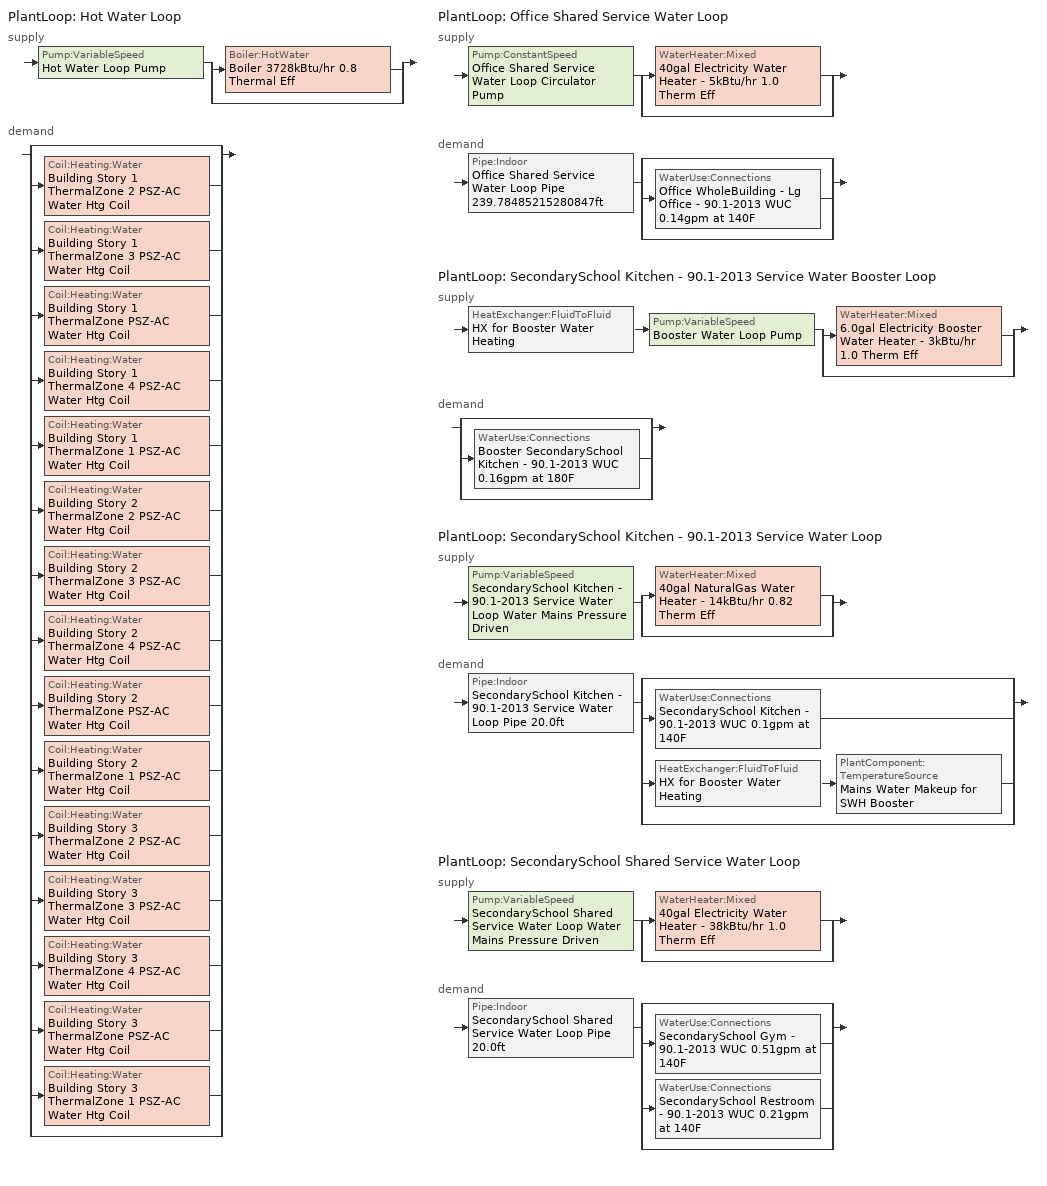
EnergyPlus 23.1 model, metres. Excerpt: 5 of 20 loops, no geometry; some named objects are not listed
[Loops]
PlantLoop 'Hot Water Loop'
 supply: Pump:VariableSpeed 'Hot Water Loop Pump' > split
  | Boiler:HotWater 'Boiler 3728kBtu/hr 0.8 Thermal Eff'
  | bypass
 demand: split
  | bypass
  | Coil:Heating:Water 'Building Story 1 ThermalZone 2 PSZ-AC Water Htg Coil'
  | Coil:Heating:Water 'Building Story 1 ThermalZone 3 PSZ-AC Water Htg Coil'
  | Coil:Heating:Water 'Building Story 1 ThermalZone PSZ-AC Water Htg Coil'
  | Coil:Heating:Water 'Building Story 1 ThermalZone 4 PSZ-AC Water Htg Coil'
  | Coil:Heating:Water 'Building Story 1 ThermalZone 1 PSZ-AC Water Htg Coil'
  | Coil:Heating:Water 'Building Story 2 ThermalZone 2 PSZ-AC Water Htg Coil'
  | Coil:Heating:Water 'Building Story 2 ThermalZone 3 PSZ-AC Water Htg Coil'
  | Coil:Heating:Water 'Building Story 2 ThermalZone 4 PSZ-AC Water Htg Coil'
  | Coil:Heating:Water 'Building Story 2 ThermalZone PSZ-AC Water Htg Coil'
  | Coil:Heating:Water 'Building Story 2 ThermalZone 1 PSZ-AC Water Htg Coil'
  | Coil:Heating:Water 'Building Story 3 ThermalZone 2 PSZ-AC Water Htg Coil'
  | Coil:Heating:Water 'Building Story 3 ThermalZone 3 PSZ-AC Water Htg Coil'
  | Coil:Heating:Water 'Building Story 3 ThermalZone 4 PSZ-AC Water Htg Coil'
  | Coil:Heating:Water 'Building Story 3 ThermalZone PSZ-AC Water Htg Coil'
  | Coil:Heating:Water 'Building Story 3 ThermalZone 1 PSZ-AC Water Htg Coil'
  | bypass
PlantLoop 'Office Shared Service Water Loop'
 supply: Pump:ConstantSpeed 'Office Shared Service Water Loop Circulator Pump' > split
  | WaterHeater:Mixed '40gal Electricity Water Heater - 5kBtu/hr 1.0 Therm Eff'
  | bypass
 demand: Pipe:Indoor 'Office Shared Service Water Loop Pipe 239.78485215280847ft' > split
  | bypass
  | WaterUse:Connections 'Office WholeBuilding - Lg Office - 90.1-2013 WUC 0.14gpm at 140F'
  | bypass
PlantLoop 'SecondarySchool Kitchen - 90.1-2013 Service Water Booster Loop'
 supply: HeatExchanger:FluidToFluid 'HX for Booster Water Heating' > Pump:VariableSpeed 'Booster Water Loop Pump' > split
  | WaterHeater:Mixed '6.0gal Electricity Booster Water Heater - 3kBtu/hr 1.0 Therm Eff'
  | bypass
 demand: split
  | bypass
  | WaterUse:Connections 'Booster SecondarySchool Kitchen - 90.1-2013 WUC 0.16gpm at 180F'
  | bypass
PlantLoop 'SecondarySchool Kitchen - 90.1-2013 Service Water Loop'
 supply: Pump:VariableSpeed 'SecondarySchool Kitchen - 90.1-2013 Service Water Loop Water Mains Pressure Driven' > split
  | WaterHeater:Mixed '40gal NaturalGas Water Heater - 14kBtu/hr 0.82 Therm Eff'
  | bypass
 demand: Pipe:Indoor 'SecondarySchool Kitchen - 90.1-2013 Service Water Loop Pipe 20.0ft' > split
  | bypass
  | WaterUse:Connections 'SecondarySchool Kitchen - 90.1-2013 WUC 0.1gpm at 140F'
  | HeatExchanger:FluidToFluid 'HX for Booster Water Heating' > PlantComponent:TemperatureSource 'Mains Water Makeup for SWH Booster'
  | bypass
PlantLoop 'SecondarySchool Shared Service Water Loop'
 supply: Pump:VariableSpeed 'SecondarySchool Shared Service Water Loop Water Mains Pressure Driven' > split
  | WaterHeater:Mixed '40gal Electricity Water Heater - 38kBtu/hr 1.0 Therm Eff'
  | bypass
 demand: Pipe:Indoor 'SecondarySchool Shared Service Water Loop Pipe 20.0ft' > split
  | bypass
  | WaterUse:Connections 'SecondarySchool Gym - 90.1-2013 WUC 0.51gpm at 140F'
  | WaterUse:Connections 'SecondarySchool Restroom - 90.1-2013 WUC 0.21gpm at 140F'
  | bypass
[Material] Thermal Absorptance=0.9; Solar Absorptance=0.7; Visible Absorptance=0.7
Name | Roughness | Thickness {m} | Conductivity {W/m-K} | Density {kg/m3} | Specific Heat {J/kg-K}
Copper pipe 0.75in type L; Copper pipe 0.75in type L 1; Copper pipe 0.75in type L 2 | Smooth | 0.001143 | 386 | 8906.27 | 385.1856
Std Wood 6inch 1; Std Wood 6inch 2 | MediumSmooth | 0.15 | 0.12 | 540 | 1210
[Construction]
InteriorFurnishings 1: Std Wood 6inch 1
InteriorFurnishings 2: Std Wood 6inch 2
Uninsulated copper pipe 0.75in type L: Copper pipe 0.75in type L
Uninsulated copper pipe 0.75in type L 1: Copper pipe 0.75in type L 1
Uninsulated copper pipe 0.75in type L 2: Copper pipe 0.75in type L 2
[InternalMass]
Name | Construction | Zone or ZoneList | Space or SpaceList | Surface Area {m2}
Building Story 3 Space 2 Office WholeBuilding - Lg Office B end_b - Story Top Mass | InteriorFurnishings 1 | Building Story 3 ThermalZone 2 | Building Story 3 Space 2 | 24.5983
Building Story 3 Space 3 Office WholeBuilding - Lg Office B end_b - Story Top Mass | InteriorFurnishings 1 | Building Story 3 ThermalZone 3 | Building Story 3 Space 3 | 11.7948
Building Story 3 Space 4 Office WholeBuilding - Lg Office C  - Story Top Mass | InteriorFurnishings 1 | Building Story 3 ThermalZone 4 | Building Story 3 Space 4 | 42.4662
Building Story 3 Space Office WholeBuilding - Lg Office C  - Story Top Mass | InteriorFurnishings 1 | Building Story 3 ThermalZone | Building Story 3 Space | 376.924
Building Story 3 Space 1 Office WholeBuilding - Lg Office C  - Story Top Mass | InteriorFurnishings 1 | Building Story 3 ThermalZone 1 | Building Story 3 Space 1 | 20.3626
Building Story 3 Space 2 Office WholeBuilding - Lg Office C  - Story Top Mass | InteriorFurnishings 1 | Building Story 3 ThermalZone 2 | Building Story 3 Space 2 | 42.4662
Building Story 3 Space 3 Office WholeBuilding - Lg Office C  - Story Top Mass | InteriorFurnishings 1 | Building Story 3 ThermalZone 3 | Building Story 3 Space 3 | 20.3624
Building Story 3 Space 4 Office WholeBuilding - Lg Office C end_a - Story Top Mass; Building Story 3 Space 4 Office WholeBuilding - Lg Office C end_b - Story Top Mass | InteriorFurnishings 1 | Building Story 3 ThermalZone 4 | Building Story 3 Space 4 | 5.56869
Building Story 3 Space Office WholeBuilding - Lg Office C end_a - Story Top Mass; Building Story 3 Space Office WholeBuilding - Lg Office C end_b - Story Top Mass | InteriorFurnishings 1 | Building Story 3 ThermalZone | Building Story 3 Space | 49.427
Building Story 3 Space 1 Office WholeBuilding - Lg Office C end_a - Story Top Mass; Building Story 3 Space 1 Office WholeBuilding - Lg Office C end_b - Story Top Mass | InteriorFurnishings 1 | Building Story 3 ThermalZone 1 | Building Story 3 Space 1 | 2.67019
Building Story 3 Space 2 Office WholeBuilding - Lg Office C end_a - Story Top Mass; Building Story 3 Space 2 Office WholeBuilding - Lg Office C end_b - Story Top Mass | InteriorFurnishings 1 | Building Story 3 ThermalZone 2 | Building Story 3 Space 2 | 5.56869
Building Story 3 Space 3 Office WholeBuilding - Lg Office C end_a - Story Top Mass; Building Story 3 Space 3 Office WholeBuilding - Lg Office C end_b - Story Top Mass | InteriorFurnishings 1 | Building Story 3 ThermalZone 3 | Building Story 3 Space 3 | 2.67017
Building Story 3 Space Mass | InteriorFurnishings 2 | Building Story 3 ThermalZone | Building Story 3 Space | 3053.19
Building Story 3 Space 1 Mass | InteriorFurnishings 2 | Building Story 3 ThermalZone 1 | Building Story 3 Space 1 | 164.942
Building Story 3 Space 2 Mass | InteriorFurnishings 2 | Building Story 3 ThermalZone 2 | Building Story 3 Space 2 | 343.987
Building Story 3 Space 3 Mass | InteriorFurnishings 2 | Building Story 3 ThermalZone 3 | Building Story 3 Space 3 | 164.941
Building Story 3 Space 4 Mass | InteriorFurnishings 2 | Building Story 3 ThermalZone 4 | Building Story 3 Space 4 | 343.987
[Daylighting:Controls] Lighting Control Type=Stepped; Minimum Input Power Fraction for Continuous or ContinuousOff Dimming Control=0.3; Minimum Light Output Fraction for Continuous or ContinuousOff Dimming Control=0.2; Number of Stepped Control Steps=3; Probability Lighting will be Reset When Needed in Manual Stepped Control=1; Glare Calculation Azimuth Angle of View Direction Clockwise from Zone y-Axis {deg}=-0; Maximum Allowable Discomfort Glare Index=22
Name | Zone or Space | Glare Calculation Daylighting Reference Point | Daylighting Reference Point 1 | Fraction of Lights Controlled by Reference Point 1 | Illuminance Setpoint at Reference Point 1 {lux} | Daylighting Reference Point 2 | Fraction of Lights Controlled by Reference Point 2 | Illuminance Setpoint at Reference Point 2 {lux}
Building Story 1 ThermalZone 1 DaylightingControls | Building Story 1 ThermalZone 1 | Building Story 1 Space 1 Daylt Sensor 1 | Building Story 1 Space 1 Daylt Sensor 1 | 0.674 | 538 | Building Story 1 Space 1 Daylt Sensor 2 | 0.325 | 538
Building Story 1 ThermalZone 2 DaylightingControls | Building Story 1 ThermalZone 2 | Building Story 1 Space 2 Daylt Sensor 1 | Building Story 1 Space 2 Daylt Sensor 1 | 0.662 | 538 | Building Story 1 Space 2 Daylt Sensor 2 | 0.337 | 538
Building Story 1 ThermalZone 3 DaylightingControls | Building Story 1 ThermalZone 3 | Building Story 1 Space 3 Daylt Sensor 1 | Building Story 1 Space 3 Daylt Sensor 1 | 0.674 | 538 | Building Story 1 Space 3 Daylt Sensor 2 | 0.325 | 538
Building Story 1 ThermalZone 4 DaylightingControls | Building Story 1 ThermalZone 4 | Building Story 1 Space 4 Daylt Sensor 1 | Building Story 1 Space 4 Daylt Sensor 1 | 0.662 | 538 | Building Story 1 Space 4 Daylt Sensor 2 | 0.337 | 538
Building Story 2 ThermalZone 1 DaylightingControls | Building Story 2 ThermalZone 1 | Building Story 2 Space 1 Daylt Sensor 1 | Building Story 2 Space 1 Daylt Sensor 1 | 0.674 | 215 | Building Story 2 Space 1 Daylt Sensor 2 | 0.325 | 215
Building Story 2 ThermalZone 2 DaylightingControls | Building Story 2 ThermalZone 2 | Building Story 2 Space 2 Daylt Sensor 1 | Building Story 2 Space 2 Daylt Sensor 1 | 0.662 | 215 | Building Story 2 Space 2 Daylt Sensor 2 | 0.337 | 215
Building Story 2 ThermalZone 3 DaylightingControls | Building Story 2 ThermalZone 3 | Building Story 2 Space 3 Daylt Sensor 1 | Building Story 2 Space 3 Daylt Sensor 1 | 0.674 | 215 | Building Story 2 Space 3 Daylt Sensor 2 | 0.325 | 215
Building Story 2 ThermalZone 4 DaylightingControls | Building Story 2 ThermalZone 4 | Building Story 2 Space 4 Daylt Sensor 1 | Building Story 2 Space 4 Daylt Sensor 1 | 0.662 | 215 | Building Story 2 Space 4 Daylt Sensor 2 | 0.337 | 215
Building Story 3 ThermalZone 1 DaylightingControls | Building Story 3 ThermalZone 1 | Building Story 3 Space 1 Daylt Sensor 1 | Building Story 3 Space 1 Daylt Sensor 1 | 0.458 | 377 | Building Story 3 Space 1 Daylt Sensor 2 | 0.104 | 377
Building Story 3 ThermalZone 2 DaylightingControls | Building Story 3 ThermalZone 2 | Building Story 3 Space 2 Daylt Sensor 1 | Building Story 3 Space 2 Daylt Sensor 1 | 0.45 | 377 | Building Story 3 Space 2 Daylt Sensor 2 | 0.108 | 377
Building Story 3 ThermalZone 3 DaylightingControls | Building Story 3 ThermalZone 3 | Building Story 3 Space 3 Daylt Sensor 1 | Building Story 3 Space 3 Daylt Sensor 1 | 0.458 | 377 | Building Story 3 Space 3 Daylt Sensor 2 | 0.104 | 377
Building Story 3 ThermalZone 4 DaylightingControls | Building Story 3 ThermalZone 4 | Building Story 3 Space 4 Daylt Sensor 1 | Building Story 3 Space 4 Daylt Sensor 1 | 0.45 | 377 | Building Story 3 Space 4 Daylt Sensor 2 | 0.108 | 377
[Coil:Heating:Water] Availability Schedule=Always On Discrete; U-Factor Times Area Value {W/K}=Autosize; Maximum Water Flow Rate {m3/s}=Autosize; Performance Input Method=UFactorTimesAreaAndDesignWaterFlowRate; Rated Capacity {W}=Autosize; Rated Inlet Water Temperature {C}=82.2222; Rated Inlet Air Temperature {C}=7.22222; Rated Outlet Water Temperature {C}=71.1111; Rated Outlet Air Temperature {C}=50; Rated Ratio for Air and Water Convection=0.5
Building Story 1 ThermalZone 1 PSZ-AC Water Htg Coil; Building Story 1 ThermalZone 2 PSZ-AC Water Htg Coil; Building Story 1 ThermalZone 3 PSZ-AC Water Htg Coil; Building Story 1 ThermalZone 4 PSZ-AC Water Htg Coil; Building Story 1 ThermalZone PSZ-AC Water Htg Coil; Building Story 2 ThermalZone 1 PSZ-AC Water Htg Coil; Building Story 2 ThermalZone 2 PSZ-AC Water Htg Coil; Building Story 2 ThermalZone 3 PSZ-AC Water Htg Coil; Building Story 2 ThermalZone 4 PSZ-AC Water Htg Coil; Building Story 2 ThermalZone PSZ-AC Water Htg Coil; Building Story 3 ThermalZone 1 PSZ-AC Water Htg Coil; Building Story 3 ThermalZone 2 PSZ-AC Water Htg Coil; Building Story 3 ThermalZone 3 PSZ-AC Water Htg Coil; Building Story 3 ThermalZone 4 PSZ-AC Water Htg Coil; Building Story 3 ThermalZone PSZ-AC Water Htg Coil
[PlantLoop] Fluid Type=Water; Maximum Loop Flow Rate {m3/s}=Autosize; Minimum Loop Flow Rate {m3/s}=0; Plant Loop Volume {m3}=Autocalculate; Load Distribution Scheme=Optimal; Plant Loop Demand Calculation Scheme=SingleSetpoint; Common Pipe Simulation=None
Name | Plant Equipment Operation Scheme | Maximum Loop Temperature {C} | Minimum Loop Temperature {C}
Hot Water Loop | Hot Water Loop Operation Schemes | 100 | 10
Office Shared Service Water Loop | Office Shared Service Water Loop Operation Schemes | 60 | 10
SecondarySchool Kitchen - 90.1-2013 Service Water Booster Loop | SecondarySchool Kitchen - 90.1-2013 Service Water Booster Loop Operation Schemes | 100 | 0
SecondarySchool Kitchen - 90.1-2013 Service Water Loop | SecondarySchool Kitchen - 90.1-2013 Service Water Loop Operation Schemes | 60 | 10
SecondarySchool Shared Service Water Loop | SecondarySchool Shared Service Water Loop Operation Schemes | 60 | 10
[Sizing:Plant] Loop Type=Heating; Sizing Option=NonCoincident; Zone Timesteps in Averaging Window=1; Coincident Sizing Factor Mode=None
Name | Design Loop Exit Temperature {C} | Loop Design Temperature Difference {deltaC}
Hot Water Loop | 82.2222 | 11.1111
Office Shared Service Water Loop; SecondarySchool Kitchen - 90.1-2013 Service Water Loop; SecondarySchool Shared Service Water Loop | 60 | 5
SecondarySchool Kitchen - 90.1-2013 Service Water Booster Loop | 82.2222 | 5
[Pump:VariableSpeed] Design Maximum Flow Rate {m3/s}=Autosize; Fraction of Motor Inefficiencies to Fluid Stream=0; Coefficient 1 of the Part Load Performance Curve=0; Coefficient 2 of the Part Load Performance Curve=3.2485; Coefficient 3 of the Part Load Performance Curve=-4.7443; Coefficient 4 of the Part Load Performance Curve=2.5294; Design Minimum Flow Rate {m3/s}=0; Pump Control Type=Intermittent; Skin Loss Radiative Fraction=0.5; Design Power Sizing Method=PowerPerFlowPerPressure; Design Electric Power per Unit Flow Rate {W/(m3/s)}=348701.1; Design Shaft Power per Unit Flow Rate per Unit Head {W/((m3/s)-Pa)}=1.28205; Design Minimum Flow Rate Fraction=0
Name | Design Pump Head {Pa} | Design Power Consumption {W} | Motor Efficiency
Hot Water Loop Pump | 179344 | Autosize | 0.917
Booster Water Loop Pump | 0 | 0 | 1
SecondarySchool Kitchen - 90.1-2013 Service Water Loop Water Mains Pressure Driven; SecondarySchool Shared Service Water Loop Water Mains Pressure Driven | 0.001 | Autosize | 0.7
[Boiler:HotWater]
Boiler 3728kBtu/hr 0.8 Thermal Eff: Fuel Type=NaturalGas; Nominal Capacity {W}=Autosize; Nominal Thermal Efficiency=0.8; Efficiency Curve Temperature Evaluation Variable=LeavingBoiler; Normalized Boiler Efficiency Curve=Boiler with Minimum Turndown; Design Water Flow Rate {m3/s}=Autosize; Minimum Part Load Ratio=0; Maximum Part Load Ratio=1.2; Optimum Part Load Ratio=1; Water Outlet Upper Temperature Limit {C}=95; Boiler Flow Mode=LeavingSetpointModulated; Parasitic Electric Load {W}=0; Sizing Factor=1
[SetpointManager:Scheduled] Control Variable=Temperature
Name | Schedule | Setpoint Node or NodeList
Hot Water Loop Setpoint Manager | Hot Water Loop Temp - 180F | Hot Water Loop Supply Outlet Node
Service hot water setpoint manager 1 | Service Water Loop Temp - 140F | Office Shared Service Water Loop Supply Outlet Node
Hot water booster setpoint manager | Service Water Booster Temp - 180.00000000000006F | SecondarySchool Kitchen - 90.1-2013 Service Water Booster Loop Supply Outlet Node
Service hot water setpoint manager | Service Water Loop Temp - 140F | SecondarySchool Kitchen - 90.1-2013 Service Water Loop Supply Outlet Node
Service hot water setpoint manager 2 | Service Water Loop Temp - 140F | SecondarySchool Shared Service Water Loop Supply Outlet Node
[PlantEquipmentOperationSchemes] Control Scheme 1 Schedule=Always On Discrete
Name | Control Scheme 1
Hot Water Loop Operation Schemes | Hot Water Loop Heating Operation Scheme
Office Shared Service Water Loop Operation Schemes | Office Shared Service Water Loop Heating Operation Scheme
SecondarySchool Kitchen - 90.1-2013 Service Water Booster Loop Operation Schemes | SecondarySchool Kitchen - 90.1-2013 Service Water Booster Loop Heating Operation Scheme
SecondarySchool Kitchen - 90.1-2013 Service Water Loop Operation Schemes | SecondarySchool Kitchen - 90.1-2013 Service Water Loop Heating Operation Scheme
SecondarySchool Shared Service Water Loop Operation Schemes | SecondarySchool Shared Service Water Loop Heating Operation Scheme
[PlantEquipmentOperation:HeatingLoad] Load Range 1 Lower Limit {W}=0; Load Range 1 Upper Limit {W}=1000000000
Name | Range 1 Equipment List
Hot Water Loop Heating Operation Scheme | Hot Water Loop Heating Equipment List
Office Shared Service Water Loop Heating Operation Scheme | Office Shared Service Water Loop Heating Equipment List
SecondarySchool Kitchen - 90.1-2013 Service Water Booster Loop Heating Operation Scheme | SecondarySchool Kitchen - 90.1-2013 Service Water Booster Loop Heating Equipment List
SecondarySchool Kitchen - 90.1-2013 Service Water Loop Heating Operation Scheme | SecondarySchool Kitchen - 90.1-2013 Service Water Loop Heating Equipment List
SecondarySchool Shared Service Water Loop Heating Operation Scheme | SecondarySchool Shared Service Water Loop Heating Equipment List
[PlantEquipmentList]
Hot Water Loop Heating Equipment List: Boiler 3728kBtu/hr 0.8 Thermal Eff
Office Shared Service Water Loop Heating Equipment List: 40gal Electricity Water Heater - 5kBtu/hr 1.0 Therm Eff
SecondarySchool Kitchen - 90.1-2013 Service Water Booster Loop Heating Equipment List: HX for Booster Water Heating, 6.0gal Electricity Booster Water Heater - 3kBtu/hr 1.0 Therm Eff
SecondarySchool Kitchen - 90.1-2013 Service Water Loop Heating Equipment List: 40gal NaturalGas Water Heater - 14kBtu/hr 0.82 Therm Eff
SecondarySchool Shared Service Water Loop Heating Equipment List: 40gal Electricity Water Heater - 38kBtu/hr 1.0 Therm Eff
[Pump:ConstantSpeed]
Office Shared Service Water Loop Circulator Pump: Design Flow Rate {m3/s}=Autosize; Design Pump Head {Pa}=29890.7; Design Power Consumption {W}=Autosize; Motor Efficiency=0.7; Fraction of Motor Inefficiencies to Fluid Stream=0; Pump Control Type=Intermittent; Design Power Sizing Method=PowerPerFlowPerPressure; Design Electric Power per Unit Flow Rate {W/(m3/s)}=348701.1; Design Shaft Power per Unit Flow Rate per Unit Head {W/((m3/s)-Pa)}=1.28205
[WaterHeater:Mixed] Deadband Temperature Difference {deltaC}=2; Heater Control Type=Cycle; Heater Ignition Minimum Flow Rate {m3/s}=0; Heater Ignition Delay {s}=0; Off Cycle Parasitic Fuel Consumption Rate {W}=0; Off Cycle Parasitic Heat Fraction to Tank=0; On Cycle Parasitic Fuel Consumption Rate {W}=0; On Cycle Parasitic Heat Fraction to Tank=0; Ambient Temperature Indicator=Schedule; Off Cycle Loss Fraction to Zone=1; On Cycle Loss Fraction to Zone=1; Use Side Effectiveness=1; Source Side Effectiveness=1; Use Side Design Flow Rate {m3/s}=Autosize; Source Side Design Flow Rate {m3/s}=Autosize; Indirect Water Heating Recovery Time {hr}=1.5; Source Side Flow Control Mode=IndirectHeatPrimarySetpoint
Name | Tank Volume {m3} | Setpoint Temperature Schedule | Maximum Temperature Limit {C} | Heater Maximum Capacity {W} | Heater Fuel Type | Heater Thermal Efficiency | Off Cycle Parasitic Fuel Type | On Cycle Parasitic Fuel Type | Ambient Temperature Schedule | Off Cycle Loss Coefficient to Ambient Temperature {W/K} | On Cycle Loss Coefficient to Ambient Temperature {W/K}
40gal Electricity Water Heater - 5kBtu/hr 1.0 Therm Eff | 0.151416 | Service Water Loop Temp - 140F | 60 | 1471.31 | Electricity | 1 | Electricity | Electricity | Water Heater Ambient Temp Schedule - 71.6f | 1.20802 | 1.20802
6.0gal Electricity Booster Water Heater - 3kBtu/hr 1.0 Therm Eff | 0.0227125 | Service Water Booster Temp - 180.00000000000006F | 82.2222 | 771.982 | Electricity | 1 | Electricity | Electricity | Water Heater Ambient Temp Schedule - 71.6 | 1.05486 | 1.05486
40gal NaturalGas Water Heater - 14kBtu/hr 0.82 Therm Eff | 0.151416 | Service Water Loop Temp - 140F | 60 | 4020.74 | NaturalGas | 0.82 | NaturalGas | NaturalGas | Water Heater Ambient Temp Schedule - 71.6f | 1.40668 | 1.40668
40gal Electricity Water Heater - 38kBtu/hr 1.0 Therm Eff | 0.151416 | Service Water Loop Temp - 140F | 60 | 11045.6 | Electricity | 1 | Electricity | Electricity | Water Heater Ambient Temp Schedule - 71.6f | 1.20802 | 1.20802
[WaterHeater:Sizing] Design Mode=PeakDraw; Time Storage Can Meet Peak Draw {hr}=0.538503; Time for Tank Recovery {hr}=0; Nominal Tank Volume for Autosizing Plant Connections {m3}=1
40gal Electricity Water Heater - 5kBtu/hr 1.0 Therm Eff; 6.0gal Electricity Booster Water Heater - 3kBtu/hr 1.0 Therm Eff; 40gal NaturalGas Water Heater - 14kBtu/hr 0.82 Therm Eff; 40gal Electricity Water Heater - 38kBtu/hr 1.0 Therm Eff
[Pipe:Indoor] Environment Type=Schedule; Pipe Inside Diameter {m}=0.019939
Name | Construction | Ambient Temperature Schedule | Ambient Air Velocity Schedule | Pipe Length {m}
Office Shared Service Water Loop Pipe 239.78485215280847ft | Uninsulated copper pipe 0.75in type L 1 | Office Shared Service Water Loop Piping Air Temp - 70F | Office Shared Service Water Loop Piping Air Velocity - 0.67mph | 73.0864
SecondarySchool Kitchen - 90.1-2013 Service Water Loop Pipe 20.0ft | Uninsulated copper pipe 0.75in type L | SecondarySchool Kitchen - 90.1-2013 Service Water Loop Piping Air Temp - 70F | SecondarySchool Kitchen - 90.1-2013 Service Water Loop Piping Air Velocity - 0.67mph | 6.096
SecondarySchool Shared Service Water Loop Pipe 20.0ft | Uninsulated copper pipe 0.75in type L 2 | SecondarySchool Shared Service Water Loop Piping Air Temp - 70F | SecondarySchool Shared Service Water Loop Piping Air Velocity - 0.67mph | 6.096
[WaterUse:Connections] Drain Water Heat Exchanger Type=None; Drain Water Heat Exchanger Destination=Plant
Name | Water Use Equipment 1
Office WholeBuilding - Lg Office - 90.1-2013 WUC 0.14gpm at 140F | Office WholeBuilding - Lg Office - 90.1-2013 Service Water Use 0.14gpm at 140F
Booster SecondarySchool Kitchen - 90.1-2013 WUC 0.16gpm at 180F | Booster SecondarySchool Kitchen - 90.1-2013 Service Water Use 0.16gpm at 180F
SecondarySchool Kitchen - 90.1-2013 WUC 0.1gpm at 140F | SecondarySchool Kitchen - 90.1-2013 Service Water Use 0.1gpm at 140F
SecondarySchool Gym - 90.1-2013 WUC 0.51gpm at 140F | SecondarySchool Gym - 90.1-2013 Service Water Use 0.51gpm at 140F
SecondarySchool Restroom - 90.1-2013 WUC 0.21gpm at 140F | SecondarySchool Restroom - 90.1-2013 Service Water Use 0.21gpm at 140F
[WaterUse:Equipment] Sensible Fraction Schedule=Fraction Sensible - 0.2; Latent Fraction Schedule=Fraction Latent - 0.05
Name | Peak Flow Rate {m3/s} | Flow Rate Fraction Schedule | Target Temperature Schedule
Office WholeBuilding - Lg Office - 90.1-2013 Service Water Use 0.14gpm at 140F | 8.82017e-06 | OfficeLarge BLDG_SWH_SCH | Mixed Water At Faucet Temp - 140F
Booster SecondarySchool Kitchen - 90.1-2013 Service Water Use 0.16gpm at 180F | 9.93179e-06 | SchoolSecondary BLDG_SWH_SCH | Mixed Water At Faucet Temp - 180F
SecondarySchool Kitchen - 90.1-2013 Service Water Use 0.1gpm at 140F | 6.62119e-06 | SchoolSecondary BLDG_SWH_SCH | Mixed Water At Faucet Temp - 140F
SecondarySchool Gym - 90.1-2013 Service Water Use 0.51gpm at 140F | 3.24712e-05 | SchoolSecondary BLDG_SWH_SCH | Mixed Water At Faucet Temp - 140F
SecondarySchool Restroom - 90.1-2013 Service Water Use 0.21gpm at 140F | 1.30026e-05 | SchoolSecondary BLDG_SWH_SCH | Mixed Water At Faucet Temp - 140F
[HeatExchanger:FluidToFluid]
HX for Booster Water Heating: Loop Demand Side Design Flow Rate {m3/s}=Autosize; Loop Supply Side Design Flow Rate {m3/s}=Autosize; Heat Exchange Model Type=Ideal; Heat Exchanger U-Factor Times Area Value {W/K}=Autosize; Control Type=UncontrolledOn; Minimum Temperature Difference to Activate Heat Exchanger {deltaC}=0.01; Heat Transfer Metering End Use Type=LoopToLoop; Component Override Cooling Control Temperature Mode=Loop; Sizing Factor=1; Operation Minimum Temperature Limit {C}=0; Operation Maximum Temperature Limit {C}=100
[PlantComponent:TemperatureSource]
Mains Water Makeup for SWH Booster: Design Volume Flow Rate {m3/s}=Autosize; Temperature Specification Type=Scheduled; Source Temperature {C}=8; Source Temperature Schedule=Mains Water Temperature
[Exterior:Lights] Control Option=AstronomicalClock
Name | Schedule | Design Level {W}
Building Facades | Schedule Ruleset 1 | 721.941
Main Entries | Schedule Ruleset 2 | 266.854
Other Doors | Schedule Ruleset 2 | 252.399
Parking Areas and Drives | Schedule Ruleset 2 | 3982.5
[EnergyManagementSystem:ProgramCallingManager]
BuildingStory2ThermalZonePSZACOptimumStartCallingManager0: BeginTimestepBeforePredictor; BuildingStory2ThermalZonePSZACOptimumStartProg0
BuildingStory3ThermalZonePSZACOptimumStartCallingManager0: BeginTimestepBeforePredictor; BuildingStory3ThermalZonePSZACOptimumStartProg0
Emissions Calc Prgm: EndOfSystemTimestepBeforeHVACReporting; Emissions_Calc_Prgm
Mains_Water_Prg_Mgr: BeginTimestepBeforePredictor; Mains_Water_Prg
[EnergyManagementSystem:OutputVariable] Type of Data in Variable=Summed; Update Frequency=SystemTimestep; EMS Program or Subroutine=Emissions_Calc_Prgm
Name | EMS Variable | Units
Future_Annual_Electricity_Emissions | fut_yr | mt
Future_Annual_Electricity_Emissions_Intensity | fut_yr_intensity | kg/ft2
Future_Hourly_Electricity_Emissions | fut_hr | mt
Future_Hourly_Electricity_Emissions_Intensity | fut_hr_intensity | kg/ft2
Historical_Annual_Electricity_Emissions | his_yr | mt
Historical_Annual_Electricity_Emissions_Intensity | his_yr_intensity | kg/ft2
Historical_Hourly_Electricity_Emissions | his_hr | mt
Historical_Hourly_Electricity_Emissions_Intensity | his_hr_intensity | kg/ft2
[Schedule:Day:Interval]
Fraction Latent - 0.05 Default: No, 24:00, 0.05
Fraction Sensible - 0.2 Default: No, 24:00, 0.2
Hot Water Loop Temp - 180F Default; Mixed Water At Faucet Temp - 180F Default; Service Water Booster Temp - 180.00000000000006F Default: No, 24:00, 82.2222
Mixed Water At Faucet Temp - 140F Default; Service Water Loop Temp - 140F Default: No, 24:00, 60
Office Shared Service Water Loop Piping Air Temp - 70F Default; SecondarySchool Kitchen - 90.1-2013 Service Water Loop Piping Air Temp - 70F Default; SecondarySchool Shared Service Water Loop Piping Air Temp - 70F Default: No, 24:00, 21.1111
Office Shared Service Water Loop Piping Air Velocity - 0.67mph Default; SecondarySchool Kitchen - 90.1-2013 Service Water Loop Piping Air Velocity - 0.67mph Default; SecondarySchool Shared Service Water Loop Piping Air Velocity - 0.67mph Default: No, 24:00, 0.3
OfficeLarge BLDG_SWH_SCH Default: No, 06:00, 0, 07:00, 0.07, 11:00, 0.04, 13:00, 0.06, 14:00, 0.09, 15:00, 0.06, 21:00, 0.04, 22:00, 0.07, 24:00, 0.04
OfficeLarge BLDG_SWH_SCH SmrDsn|Wkdy Day; OfficeLarge BLDG_SWH_SCH Summer Design Day: No, 06:00, 0, 07:00, 0.07, 08:00, 0.19, 09:00, 0.35, 10:00, 0.38, 11:00, 0.39, 12:00, 0.47, 13:00, 0.57, 14:00, 0.54, 15:00, 0.34, 16:00, 0.33, 17:00, 0.44, 18:00, 0.26, 19:00, 0.21, 20:00, 0.15, 21:00, 0.17, 22:00, 0.08, 24:00, 0.05
OfficeLarge BLDG_SWH_SCH Winter Design Day; OfficeLarge BLDG_SWH_SCH WntrDsn|Sat Day: No, 06:00, 0, 07:00, 0.07, 08:00, 0.11, 09:00, 0.15, 10:00, 0.21, 11:00, 0.19, 12:00, 0.23, 13:00, 0.2, 14:00, 0.19, 15:00, 0.15, 16:00, 0.13, 17:00, 0.14, 21:00, 0.07, 22:00, 0.09, 24:00, 0.05
Schedule Day 103: No, 06:00, 0, 24:00, 1
Schedule Day 104: No, 06:00, 0.7, 24:00, 1
SchoolSecondary BLDG_SWH_SCH Default; SchoolSecondary BLDG_SWH_SCH Sat Day; SchoolSecondary BLDG_SWH_SCH Sun|Sat Day; SchoolSecondary BLDG_SWH_SCH Sun|Sat Day 1: No, 24:00, 0
SchoolSecondary BLDG_SWH_SCH Summer Design Day: No, 07:00, 0.05, 08:00, 0.1, 09:00, 0.34, 10:00, 0.6, 11:00, 0.63, 12:00, 0.72, 13:00, 0.79, 14:00, 0.83, 15:00, 0.61, 16:00, 0.65, 18:00, 0.1, 19:00, 0.19, 20:00, 0.25, 22:00, 0.22, 23:00, 0.12, 24:00, 0.09
SchoolSecondary BLDG_SWH_SCH Winter Design Day: No, 09:00, 0.03, 13:00, 0.05, 24:00, 0.03
SchoolSecondary BLDG_SWH_SCH Wkdy Day; SchoolSecondary BLDG_SWH_SCH Wkdy Day 2: No, 08:00, 0, 09:00, 0.34, 10:00, 0.6, 11:00, 0.63, 12:00, 0.72, 13:00, 0.79, 14:00, 0.83, 15:00, 0.61, 16:00, 0.65, 18:00, 0.1, 19:00, 0.19, 20:00, 0.25, 24:00, 0
SchoolSecondary BLDG_SWH_SCH Wkdy Day 1: No, 08:00, 0, 18:00, 0.1, 19:00, 0.19, 20:00, 0.25, 24:00, 0
Water Heater Ambient Temp Schedule - 71.6 Default; Water Heater Ambient Temp Schedule - 71.6f Default: No, 24:00, 22
[Schedule:Week:Daily]
Fraction Latent - 0.05 Week Rule - Jan1-Dec31: Fraction Latent - 0.05 Default, Fraction Latent - 0.05 Default, Fraction Latent - 0.05 Default, Fraction Latent - 0.05 Default, Fraction Latent - 0.05 Default, Fraction Latent - 0.05 Default, Fraction Latent - 0.05 Default, Fraction Latent - 0.05 Default, Fraction Latent - 0.05 Default, Fraction Latent - 0.05 Default, Fraction Latent - 0.05 Default, Fraction Latent - 0.05 Default
Fraction Sensible - 0.2 Week Rule - Jan1-Dec31: Fraction Sensible - 0.2 Default, Fraction Sensible - 0.2 Default, Fraction Sensible - 0.2 Default, Fraction Sensible - 0.2 Default, Fraction Sensible - 0.2 Default, Fraction Sensible - 0.2 Default, Fraction Sensible - 0.2 Default, Fraction Sensible - 0.2 Default, Fraction Sensible - 0.2 Default, Fraction Sensible - 0.2 Default, Fraction Sensible - 0.2 Default, Fraction Sensible - 0.2 Default
Hot Water Loop Temp - 180F Week Rule - Jan1-Dec31: Hot Water Loop Temp - 180F Default, Hot Water Loop Temp - 180F Default, Hot Water Loop Temp - 180F Default, Hot Water Loop Temp - 180F Default, Hot Water Loop Temp - 180F Default, Hot Water Loop Temp - 180F Default, Hot Water Loop Temp - 180F Default, Hot Water Loop Temp - 180F Default, Hot Water Loop Temp - 180F Default, Hot Water Loop Temp - 180F Default, Hot Water Loop Temp - 180F Default, Hot Water Loop Temp - 180F Default
Mixed Water At Faucet Temp - 140F Week Rule - Jan1-Dec31: Mixed Water At Faucet Temp - 140F Default, Mixed Water At Faucet Temp - 140F Default, Mixed Water At Faucet Temp - 140F Default, Mixed Water At Faucet Temp - 140F Default, Mixed Water At Faucet Temp - 140F Default, Mixed Water At Faucet Temp - 140F Default, Mixed Water At Faucet Temp - 140F Default, Mixed Water At Faucet Temp - 140F Default, Mixed Water At Faucet Temp - 140F Default, Mixed Water At Faucet Temp - 140F Default, Mixed Water At Faucet Temp - 140F Default, Mixed Water At Faucet Temp - 140F Default
Mixed Water At Faucet Temp - 180F Week Rule - Jan1-Dec31: Mixed Water At Faucet Temp - 180F Default, Mixed Water At Faucet Temp - 180F Default, Mixed Water At Faucet Temp - 180F Default, Mixed Water At Faucet Temp - 180F Default, Mixed Water At Faucet Temp - 180F Default, Mixed Water At Faucet Temp - 180F Default, Mixed Water At Faucet Temp - 180F Default, Mixed Water At Faucet Temp - 180F Default, Mixed Water At Faucet Temp - 180F Default, Mixed Water At Faucet Temp - 180F Default, Mixed Water At Faucet Temp - 180F Default, Mixed Water At Faucet Temp - 180F Default
Office Shared Service Water Loop Piping Air Temp - 70F Week Rule - Jan1-Dec31: Office Shared Service Water Loop Piping Air Temp - 70F Default, Office Shared Service Water Loop Piping Air Temp - 70F Default, Office Shared Service Water Loop Piping Air Temp - 70F Default, Office Shared Service Water Loop Piping Air Temp - 70F Default, Office Shared Service Water Loop Piping Air Temp - 70F Default, Office Shared Service Water Loop Piping Air Temp - 70F Default, Office Shared Service Water Loop Piping Air Temp - 70F Default, Office Shared Service Water Loop Piping Air Temp - 70F Default, Office Shared Service Water Loop Piping Air Temp - 70F Default, Office Shared Service Water Loop Piping Air Temp - 70F Default, Office Shared Service Water Loop Piping Air Temp - 70F Default, Office Shared Service Water Loop Piping Air Temp - 70F Default
Office Shared Service Water Loop Piping Air Velocity - 0.67mph Week Rule - Jan1-Dec31: Office Shared Service Water Loop Piping Air Velocity - 0.67mph Default, Office Shared Service Water Loop Piping Air Velocity - 0.67mph Default, Office Shared Service Water Loop Piping Air Velocity - 0.67mph Default, Office Shared Service Water Loop Piping Air Velocity - 0.67mph Default, Office Shared Service Water Loop Piping Air Velocity - 0.67mph Default, Office Shared Service Water Loop Piping Air Velocity - 0.67mph Default, Office Shared Service Water Loop Piping Air Velocity - 0.67mph Default, Office Shared Service Water Loop Piping Air Velocity - 0.67mph Default, Office Shared Service Water Loop Piping Air Velocity - 0.67mph Default, Office Shared Service Water Loop Piping Air Velocity - 0.67mph Default, Office Shared Service Water Loop Piping Air Velocity - 0.67mph Default, Office Shared Service Water Loop Piping Air Velocity - 0.67mph Default
OfficeLarge BLDG_SWH_SCH Week Rule - Jan1-Jan1: OfficeLarge BLDG_SWH_SCH WntrDsn|Sat Day, OfficeLarge BLDG_SWH_SCH WntrDsn|Sat Day, OfficeLarge BLDG_SWH_SCH WntrDsn|Sat Day, OfficeLarge BLDG_SWH_SCH WntrDsn|Sat Day, OfficeLarge BLDG_SWH_SCH WntrDsn|Sat Day, OfficeLarge BLDG_SWH_SCH WntrDsn|Sat Day, OfficeLarge BLDG_SWH_SCH WntrDsn|Sat Day, OfficeLarge BLDG_SWH_SCH Default, OfficeLarge BLDG_SWH_SCH Summer Design Day, OfficeLarge BLDG_SWH_SCH Winter Design Day, OfficeLarge BLDG_SWH_SCH Default, OfficeLarge BLDG_SWH_SCH Default
OfficeLarge BLDG_SWH_SCH Week Rule - Jan2-Dec31: OfficeLarge BLDG_SWH_SCH Default, OfficeLarge BLDG_SWH_SCH SmrDsn|Wkdy Day, OfficeLarge BLDG_SWH_SCH SmrDsn|Wkdy Day, OfficeLarge BLDG_SWH_SCH SmrDsn|Wkdy Day, OfficeLarge BLDG_SWH_SCH SmrDsn|Wkdy Day, OfficeLarge BLDG_SWH_SCH SmrDsn|Wkdy Day, OfficeLarge BLDG_SWH_SCH WntrDsn|Sat Day, OfficeLarge BLDG_SWH_SCH Default, OfficeLarge BLDG_SWH_SCH Summer Design Day, OfficeLarge BLDG_SWH_SCH Winter Design Day, OfficeLarge BLDG_SWH_SCH Default, OfficeLarge BLDG_SWH_SCH Default
Schedule Ruleset 1 Week Rule - Jan1-Dec31: Schedule Day 103, Schedule Day 103, Schedule Day 103, Schedule Day 103, Schedule Day 103, Schedule Day 103, Schedule Day 103, Schedule Day 103, Schedule Day 103, Schedule Day 103, Schedule Day 103, Schedule Day 103
Schedule Ruleset 2 Week Rule - Jan1-Dec31: Schedule Day 104, Schedule Day 104, Schedule Day 104, Schedule Day 104, Schedule Day 104, Schedule Day 104, Schedule Day 104, Schedule Day 104, Schedule Day 104, Schedule Day 104, Schedule Day 104, Schedule Day 104
SchoolSecondary BLDG_SWH_SCH Week Rule - Jan1-Jan1: SchoolSecondary BLDG_SWH_SCH Sun|Sat Day, SchoolSecondary BLDG_SWH_SCH Sun|Sat Day, SchoolSecondary BLDG_SWH_SCH Sun|Sat Day, SchoolSecondary BLDG_SWH_SCH Sun|Sat Day, SchoolSecondary BLDG_SWH_SCH Sun|Sat Day, SchoolSecondary BLDG_SWH_SCH Sun|Sat Day, SchoolSecondary BLDG_SWH_SCH Sun|Sat Day, SchoolSecondary BLDG_SWH_SCH Default, SchoolSecondary BLDG_SWH_SCH Summer Design Day, SchoolSecondary BLDG_SWH_SCH Winter Design Day, SchoolSecondary BLDG_SWH_SCH Default, SchoolSecondary BLDG_SWH_SCH Default
SchoolSecondary BLDG_SWH_SCH Week Rule - Jan2-Jun11: SchoolSecondary BLDG_SWH_SCH Sun|Sat Day, SchoolSecondary BLDG_SWH_SCH Wkdy Day, SchoolSecondary BLDG_SWH_SCH Wkdy Day, SchoolSecondary BLDG_SWH_SCH Wkdy Day, SchoolSecondary BLDG_SWH_SCH Wkdy Day, SchoolSecondary BLDG_SWH_SCH Wkdy Day, SchoolSecondary BLDG_SWH_SCH Sun|Sat Day, SchoolSecondary BLDG_SWH_SCH Default, SchoolSecondary BLDG_SWH_SCH Summer Design Day, SchoolSecondary BLDG_SWH_SCH Winter Design Day, SchoolSecondary BLDG_SWH_SCH Default, SchoolSecondary BLDG_SWH_SCH Default
SchoolSecondary BLDG_SWH_SCH Week Rule - Jun12-Jun18: SchoolSecondary BLDG_SWH_SCH Sun|Sat Day, SchoolSecondary BLDG_SWH_SCH Wkdy Day, SchoolSecondary BLDG_SWH_SCH Wkdy Day, SchoolSecondary BLDG_SWH_SCH Wkdy Day, SchoolSecondary BLDG_SWH_SCH Wkdy Day 1, SchoolSecondary BLDG_SWH_SCH Wkdy Day 1, SchoolSecondary BLDG_SWH_SCH Sun|Sat Day 1, SchoolSecondary BLDG_SWH_SCH Default, SchoolSecondary BLDG_SWH_SCH Summer Design Day, SchoolSecondary BLDG_SWH_SCH Winter Design Day, SchoolSecondary BLDG_SWH_SCH Default, SchoolSecondary BLDG_SWH_SCH Default
SchoolSecondary BLDG_SWH_SCH Week Rule - Jun19-Sep10: SchoolSecondary BLDG_SWH_SCH Sun|Sat Day 1, SchoolSecondary BLDG_SWH_SCH Wkdy Day 1, SchoolSecondary BLDG_SWH_SCH Wkdy Day 1, SchoolSecondary BLDG_SWH_SCH Wkdy Day 1, SchoolSecondary BLDG_SWH_SCH Wkdy Day 1, SchoolSecondary BLDG_SWH_SCH Wkdy Day 1, SchoolSecondary BLDG_SWH_SCH Sun|Sat Day 1, SchoolSecondary BLDG_SWH_SCH Default, SchoolSecondary BLDG_SWH_SCH Summer Design Day, SchoolSecondary BLDG_SWH_SCH Winter Design Day, SchoolSecondary BLDG_SWH_SCH Default, SchoolSecondary BLDG_SWH_SCH Default
SchoolSecondary BLDG_SWH_SCH Week Rule - Sep11-Sep17: SchoolSecondary BLDG_SWH_SCH Sun|Sat Day 1, SchoolSecondary BLDG_SWH_SCH Wkdy Day 1, SchoolSecondary BLDG_SWH_SCH Wkdy Day 1, SchoolSecondary BLDG_SWH_SCH Wkdy Day 1, SchoolSecondary BLDG_SWH_SCH Wkdy Day 1, SchoolSecondary BLDG_SWH_SCH Wkdy Day 2, SchoolSecondary BLDG_SWH_SCH Sat Day, SchoolSecondary BLDG_SWH_SCH Default, SchoolSecondary BLDG_SWH_SCH Summer Design Day, SchoolSecondary BLDG_SWH_SCH Winter Design Day, SchoolSecondary BLDG_SWH_SCH Default, SchoolSecondary BLDG_SWH_SCH Default
SchoolSecondary BLDG_SWH_SCH Week Rule - Sep18-Dec31: SchoolSecondary BLDG_SWH_SCH Default, SchoolSecondary BLDG_SWH_SCH Wkdy Day 2, SchoolSecondary BLDG_SWH_SCH Wkdy Day 2, SchoolSecondary BLDG_SWH_SCH Wkdy Day 2, SchoolSecondary BLDG_SWH_SCH Wkdy Day 2, SchoolSecondary BLDG_SWH_SCH Wkdy Day 2, SchoolSecondary BLDG_SWH_SCH Sat Day, SchoolSecondary BLDG_SWH_SCH Default, SchoolSecondary BLDG_SWH_SCH Summer Design Day, SchoolSecondary BLDG_SWH_SCH Winter Design Day, SchoolSecondary BLDG_SWH_SCH Default, SchoolSecondary BLDG_SWH_SCH Default
SecondarySchool Kitchen - 90.1-2013 Service Water Loop Piping Air Temp - 70F Week Rule - Jan1-Dec31: SecondarySchool Kitchen - 90.1-2013 Service Water Loop Piping Air Temp - 70F Default, SecondarySchool Kitchen - 90.1-2013 Service Water Loop Piping Air Temp - 70F Default, SecondarySchool Kitchen - 90.1-2013 Service Water Loop Piping Air Temp - 70F Default, SecondarySchool Kitchen - 90.1-2013 Service Water Loop Piping Air Temp - 70F Default, SecondarySchool Kitchen - 90.1-2013 Service Water Loop Piping Air Temp - 70F Default, SecondarySchool Kitchen - 90.1-2013 Service Water Loop Piping Air Temp - 70F Default, SecondarySchool Kitchen - 90.1-2013 Service Water Loop Piping Air Temp - 70F Default, SecondarySchool Kitchen - 90.1-2013 Service Water Loop Piping Air Temp - 70F Default, SecondarySchool Kitchen - 90.1-2013 Service Water Loop Piping Air Temp - 70F Default, SecondarySchool Kitchen - 90.1-2013 Service Water Loop Piping Air Temp - 70F Default, SecondarySchool Kitchen - 90.1-2013 Service Water Loop Piping Air Temp - 70F Default, SecondarySchool Kitchen - 90.1-2013 Service Water Loop Piping Air Temp - 70F Default
SecondarySchool Kitchen - 90.1-2013 Service Water Loop Piping Air Velocity - 0.67mph Week Rule - Jan1-Dec31: SecondarySchool Kitchen - 90.1-2013 Service Water Loop Piping Air Velocity - 0.67mph Default, SecondarySchool Kitchen - 90.1-2013 Service Water Loop Piping Air Velocity - 0.67mph Default, SecondarySchool Kitchen - 90.1-2013 Service Water Loop Piping Air Velocity - 0.67mph Default, SecondarySchool Kitchen - 90.1-2013 Service Water Loop Piping Air Velocity - 0.67mph Default, SecondarySchool Kitchen - 90.1-2013 Service Water Loop Piping Air Velocity - 0.67mph Default, SecondarySchool Kitchen - 90.1-2013 Service Water Loop Piping Air Velocity - 0.67mph Default, SecondarySchool Kitchen - 90.1-2013 Service Water Loop Piping Air Velocity - 0.67mph Default, SecondarySchool Kitchen - 90.1-2013 Service Water Loop Piping Air Velocity - 0.67mph Default, SecondarySchool Kitchen - 90.1-2013 Service Water Loop Piping Air Velocity - 0.67mph Default, SecondarySchool Kitchen - 90.1-2013 Service Water Loop Piping Air Velocity - 0.67mph Default, SecondarySchool Kitchen - 90.1-2013 Service Water Loop Piping Air Velocity - 0.67mph Default, SecondarySchool Kitchen - 90.1-2013 Service Water Loop Piping Air Velocity - 0.67mph Default
SecondarySchool Shared Service Water Loop Piping Air Temp - 70F Week Rule - Jan1-Dec31: SecondarySchool Shared Service Water Loop Piping Air Temp - 70F Default, SecondarySchool Shared Service Water Loop Piping Air Temp - 70F Default, SecondarySchool Shared Service Water Loop Piping Air Temp - 70F Default, SecondarySchool Shared Service Water Loop Piping Air Temp - 70F Default, SecondarySchool Shared Service Water Loop Piping Air Temp - 70F Default, SecondarySchool Shared Service Water Loop Piping Air Temp - 70F Default, SecondarySchool Shared Service Water Loop Piping Air Temp - 70F Default, SecondarySchool Shared Service Water Loop Piping Air Temp - 70F Default, SecondarySchool Shared Service Water Loop Piping Air Temp - 70F Default, SecondarySchool Shared Service Water Loop Piping Air Temp - 70F Default, SecondarySchool Shared Service Water Loop Piping Air Temp - 70F Default, SecondarySchool Shared Service Water Loop Piping Air Temp - 70F Default
SecondarySchool Shared Service Water Loop Piping Air Velocity - 0.67mph Week Rule - Jan1-Dec31: SecondarySchool Shared Service Water Loop Piping Air Velocity - 0.67mph Default, SecondarySchool Shared Service Water Loop Piping Air Velocity - 0.67mph Default, SecondarySchool Shared Service Water Loop Piping Air Velocity - 0.67mph Default, SecondarySchool Shared Service Water Loop Piping Air Velocity - 0.67mph Default, SecondarySchool Shared Service Water Loop Piping Air Velocity - 0.67mph Default, SecondarySchool Shared Service Water Loop Piping Air Velocity - 0.67mph Default, SecondarySchool Shared Service Water Loop Piping Air Velocity - 0.67mph Default, SecondarySchool Shared Service Water Loop Piping Air Velocity - 0.67mph Default, SecondarySchool Shared Service Water Loop Piping Air Velocity - 0.67mph Default, SecondarySchool Shared Service Water Loop Piping Air Velocity - 0.67mph Default, SecondarySchool Shared Service Water Loop Piping Air Velocity - 0.67mph Default, SecondarySchool Shared Service Water Loop Piping Air Velocity - 0.67mph Default
Service Water Booster Temp - 180.00000000000006F Week Rule - Jan1-Dec31: Service Water Booster Temp - 180.00000000000006F Default, Service Water Booster Temp - 180.00000000000006F Default, Service Water Booster Temp - 180.00000000000006F Default, Service Water Booster Temp - 180.00000000000006F Default, Service Water Booster Temp - 180.00000000000006F Default, Service Water Booster Temp - 180.00000000000006F Default, Service Water Booster Temp - 180.00000000000006F Default, Service Water Booster Temp - 180.00000000000006F Default, Service Water Booster Temp - 180.00000000000006F Default, Service Water Booster Temp - 180.00000000000006F Default, Service Water Booster Temp - 180.00000000000006F Default, Service Water Booster Temp - 180.00000000000006F Default
Service Water Loop Temp - 140F Week Rule - Jan1-Dec31: Service Water Loop Temp - 140F Default, Service Water Loop Temp - 140F Default, Service Water Loop Temp - 140F Default, Service Water Loop Temp - 140F Default, Service Water Loop Temp - 140F Default, Service Water Loop Temp - 140F Default, Service Water Loop Temp - 140F Default, Service Water Loop Temp - 140F Default, Service Water Loop Temp - 140F Default, Service Water Loop Temp - 140F Default, Service Water Loop Temp - 140F Default, Service Water Loop Temp - 140F Default
Water Heater Ambient Temp Schedule - 71.6 Week Rule - Jan1-Dec31: Water Heater Ambient Temp Schedule - 71.6 Default, Water Heater Ambient Temp Schedule - 71.6 Default, Water Heater Ambient Temp Schedule - 71.6 Default, Water Heater Ambient Temp Schedule - 71.6 Default, Water Heater Ambient Temp Schedule - 71.6 Default, Water Heater Ambient Temp Schedule - 71.6 Default, Water Heater Ambient Temp Schedule - 71.6 Default, Water Heater Ambient Temp Schedule - 71.6 Default, Water Heater Ambient Temp Schedule - 71.6 Default, Water Heater Ambient Temp Schedule - 71.6 Default, Water Heater Ambient Temp Schedule - 71.6 Default, Water Heater Ambient Temp Schedule - 71.6 Default
Water Heater Ambient Temp Schedule - 71.6f Week Rule - Jan1-Dec31: Water Heater Ambient Temp Schedule - 71.6f Default, Water Heater Ambient Temp Schedule - 71.6f Default, Water Heater Ambient Temp Schedule - 71.6f Default, Water Heater Ambient Temp Schedule - 71.6f Default, Water Heater Ambient Temp Schedule - 71.6f Default, Water Heater Ambient Temp Schedule - 71.6f Default, Water Heater Ambient Temp Schedule - 71.6f Default, Water Heater Ambient Temp Schedule - 71.6f Default, Water Heater Ambient Temp Schedule - 71.6f Default, Water Heater Ambient Temp Schedule - 71.6f Default, Water Heater Ambient Temp Schedule - 71.6f Default, Water Heater Ambient Temp Schedule - 71.6f Default
[Schedule:Year]
Fraction Latent - 0.05: Fraction Latent - 0.05 Week Rule - Jan1-Dec31, 1, 1, 12, 31
Fraction Sensible - 0.2: Fraction Sensible - 0.2 Week Rule - Jan1-Dec31, 1, 1, 12, 31
Hot Water Loop Temp - 180F: Hot Water Loop Temp - 180F Week Rule - Jan1-Dec31, 1, 1, 12, 31
Mixed Water At Faucet Temp - 140F: Mixed Water At Faucet Temp - 140F Week Rule - Jan1-Dec31, 1, 1, 12, 31
Mixed Water At Faucet Temp - 180F: Mixed Water At Faucet Temp - 180F Week Rule - Jan1-Dec31, 1, 1, 12, 31
Office Shared Service Water Loop Piping Air Temp - 70F: Office Shared Service Water Loop Piping Air Temp - 70F Week Rule - Jan1-Dec31, 1, 1, 12, 31
Office Shared Service Water Loop Piping Air Velocity - 0.67mph: Office Shared Service Water Loop Piping Air Velocity - 0.67mph Week Rule - Jan1-Dec31, 1, 1, 12, 31
OfficeLarge BLDG_SWH_SCH: OfficeLarge BLDG_SWH_SCH Week Rule - Jan1-Jan1, 1, 1, 1, 1, OfficeLarge BLDG_SWH_SCH Week Rule - Jan2-Dec31, 1, 2, 12, 31
Schedule Ruleset 1: Schedule Ruleset 1 Week Rule - Jan1-Dec31, 1, 1, 12, 31
Schedule Ruleset 2: Schedule Ruleset 2 Week Rule - Jan1-Dec31, 1, 1, 12, 31
SchoolSecondary BLDG_SWH_SCH: SchoolSecondary BLDG_SWH_SCH Week Rule - Jan1-Jan1, 1, 1, 1, 1, SchoolSecondary BLDG_SWH_SCH Week Rule - Jan2-Jun11, 1, 2, 6, 11, SchoolSecondary BLDG_SWH_SCH Week Rule - Jun12-Jun18, 6, 12, 6, 18, SchoolSecondary BLDG_SWH_SCH Week Rule - Jun19-Sep10, 6, 19, 9, 10, SchoolSecondary BLDG_SWH_SCH Week Rule - Sep11-Sep17, 9, 11, 9, 17, SchoolSecondary BLDG_SWH_SCH Week Rule - Sep18-Dec31, 9, 18, 12, 31
SecondarySchool Kitchen - 90.1-2013 Service Water Loop Piping Air Temp - 70F: SecondarySchool Kitchen - 90.1-2013 Service Water Loop Piping Air Temp - 70F Week Rule - Jan1-Dec31, 1, 1, 12, 31
SecondarySchool Kitchen - 90.1-2013 Service Water Loop Piping Air Velocity - 0.67mph: SecondarySchool Kitchen - 90.1-2013 Service Water Loop Piping Air Velocity - 0.67mph Week Rule - Jan1-Dec31, 1, 1, 12, 31
SecondarySchool Shared Service Water Loop Piping Air Temp - 70F: SecondarySchool Shared Service Water Loop Piping Air Temp - 70F Week Rule - Jan1-Dec31, 1, 1, 12, 31
SecondarySchool Shared Service Water Loop Piping Air Velocity - 0.67mph: SecondarySchool Shared Service Water Loop Piping Air Velocity - 0.67mph Week Rule - Jan1-Dec31, 1, 1, 12, 31
Service Water Booster Temp - 180.00000000000006F: Service Water Booster Temp - 180.00000000000006F Week Rule - Jan1-Dec31, 1, 1, 12, 31
Service Water Loop Temp - 140F: Service Water Loop Temp - 140F Week Rule - Jan1-Dec31, 1, 1, 12, 31
Water Heater Ambient Temp Schedule - 71.6: Water Heater Ambient Temp Schedule - 71.6 Week Rule - Jan1-Dec31, 1, 1, 12, 31
Water Heater Ambient Temp Schedule - 71.6f: Water Heater Ambient Temp Schedule - 71.6f Week Rule - Jan1-Dec31, 1, 1, 12, 31
[Schedule:Constant]
Always On Discrete: OnOff, 1
Mains Water Temperature: Temperature, 10
[Curve:Cubic]
Boiler with Minimum Turndown: Coefficient1 Constant=0.7791; Coefficient2 x=1.4745; Coefficient3 x**2=-2.5795; Coefficient4 x**3=1.3467; Minimum Value of x=0; Maximum Value of x=1.3
